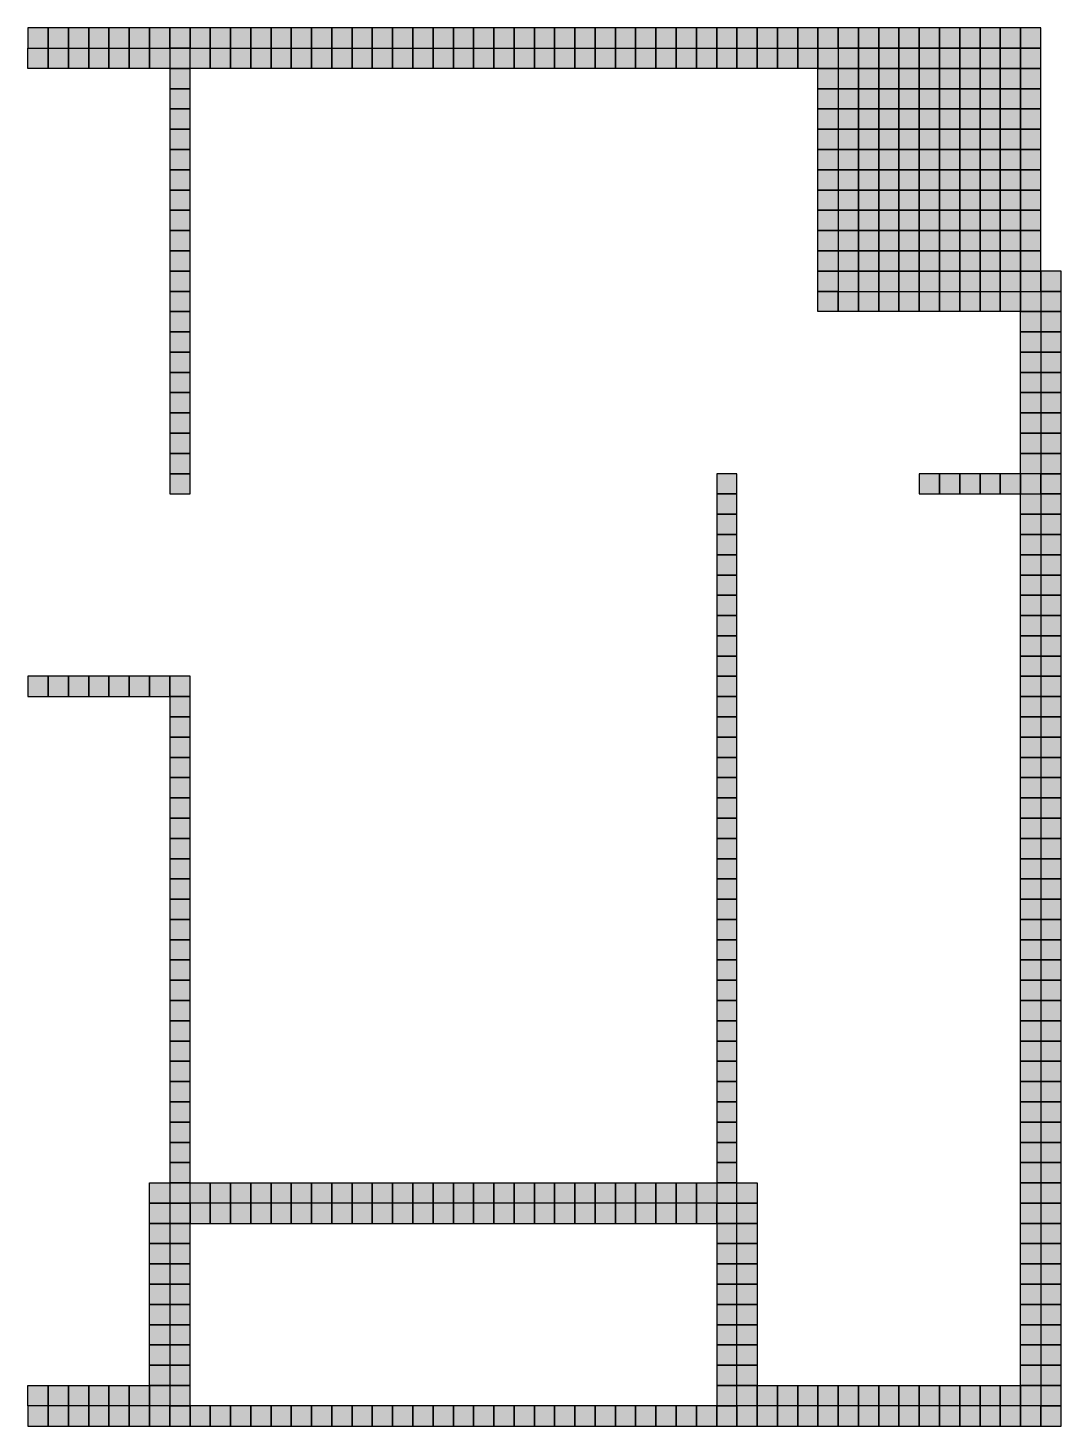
# Model space of a CAD drawing. Header units: inches. Extents: x 0.2 to 11.2, y -0.3 to 6.6.
# Drawn here: x 6.14 to 11.24, y -0.26 to 6.64 of the extents above; entities that cross this region are included whole.
import ezdxf

# ---------------------------------------------------------------- set-up
doc = ezdxf.new("R2010")
doc.units = ezdxf.units.IN
doc.header["$MEASUREMENT"] = 0
doc.layers.add('GRILLA PIXEL', color=7, linetype='Continuous')

# ---------------------------------------------------------------- blocks, each defined once
blk = doc.blocks.new('0-63-149-253-Muro fichas extremo')
at = {"layer": 'GRILLA PIXEL', "true_color": 0x3f95fd}
h = blk.add_hatch(color=153, dxfattribs=at)
h.dxf.hatch_style = 1
h.paths.add_polyline_path([(0, 0), (-0.1, 0), (-0.1, -0.1), (0, -0.1)])
blk.add_lwpolyline([(-0.1, 0), (-0.1, -0.1), (0, -0.1), (0, 0)], close=True)
blk = doc.blocks.new('0-5-68-255-Muro inicio conexion')
at = {"layer": 'GRILLA PIXEL', "true_color": 0x0544ff}
h = blk.add_hatch(color=160, dxfattribs=at)
h.dxf.hatch_style = 1
h.paths.add_polyline_path([(0, 0), (-0.1, 0), (-0.1, -0.1), (0, -0.1)])
blk.add_lwpolyline([(-0.1, 0), (-0.1, -0.1), (0, -0.1), (0, 0)], close=True)
blk = doc.blocks.new('1-125-217-63-auxiliar  ingresos')
at = {"layer": 'GRILLA PIXEL', "true_color": 0x7dd93f}
h = blk.add_hatch(color=83, dxfattribs=at)
h.dxf.hatch_style = 1
h.paths.add_polyline_path([(0, 0), (-0.1, 0), (-0.1, -0.1), (0, -0.1)])
blk.add_lwpolyline([(-0.1, 0), (-0.1, -0.1), (0, -0.1), (0, 0)], close=True)
blk = doc.blocks.new('0-255-255-31-Muro alto')
at = {"layer": 'GRILLA PIXEL', "true_color": 0xffff1f}
h = blk.add_hatch(color=2, dxfattribs=at)
h.dxf.hatch_style = 1
h.paths.add_polyline_path([(0, 0), (-0.1, 0), (-0.1, -0.1), (0, -0.1)])
blk.add_lwpolyline([(-0.1, 0), (-0.1, -0.1), (0, -0.1), (0, 0)], close=True)
blk = doc.blocks.new('0-255-31-255-Puerta ingreso')
at = {"layer": 'GRILLA PIXEL', "true_color": 0xff1fff}
h = blk.add_hatch(color=6, dxfattribs=at)
h.dxf.hatch_style = 1
h.paths.add_polyline_path([(0, 0), (-0.1, 0), (-0.1, -0.1), (0, -0.1)])
blk.add_lwpolyline([(-0.1, 0), (-0.1, -0.1), (0, -0.1), (0, 0)], close=True)
blk = doc.blocks.new('0-203-204-205-Ventana principal')
at = {"layer": 'GRILLA PIXEL', "true_color": 0xcbcccd}
h = blk.add_hatch(color=254, dxfattribs=at)
h.dxf.hatch_style = 1
h.paths.add_polyline_path([(0, 0), (-0.1, 0), (-0.1, -0.1), (0, -0.1)])
blk.add_lwpolyline([(-0.1, 0), (-0.1, -0.1), (0, -0.1), (0, 0)], close=True)
blk = doc.blocks.new('0-3-160-22-Ventana comun')
at = {"layer": 'GRILLA PIXEL', "true_color": 0x03a016}
h = blk.add_hatch(color=104, dxfattribs=at)
h.dxf.hatch_style = 1
h.paths.add_polyline_path([(0, 0), (-0.1, 0), (-0.1, -0.1), (0, -0.1)])
blk.add_lwpolyline([(-0.1, 0), (-0.1, -0.1), (0, -0.1), (0, 0)], close=True)
blk = doc.blocks.new('0-0-28-112-Muro auxiliar fichas esquinas')
at = {"layer": 'GRILLA PIXEL', "true_color": 0x001c70}
h = blk.add_hatch(color=166, dxfattribs=at)
h.dxf.hatch_style = 1
h.paths.add_polyline_path([(0, 0), (-0.1, 0), (-0.1, -0.1), (0, -0.1)])
blk.add_lwpolyline([(-0.1, 0), (-0.1, -0.1), (0, -0.1), (0, 0)], close=True)
blk = doc.blocks.new('0-242-113-114-Ventana servicio')
at = {"layer": 'GRILLA PIXEL', "true_color": 0xf27172}
h = blk.add_hatch(color=11, dxfattribs=at)
h.dxf.hatch_style = 1
h.paths.add_polyline_path([(0, 0), (-0.1, 0), (-0.1, -0.1), (0, -0.1)])
blk.add_lwpolyline([(-0.1, 0), (-0.1, -0.1), (0, -0.1), (0, 0)], close=True)
blk = doc.blocks.new('0-233-234-230-Muro bajo')
at = {"layer": 'GRILLA PIXEL', "true_color": 0xe9eae6}
h = blk.add_hatch(color=254, dxfattribs=at)
h.dxf.hatch_style = 1
h.paths.add_polyline_path([(0, 0), (-0.1, 0), (-0.1, -0.1), (0, -0.1)])
blk.add_lwpolyline([(-0.1, 0), (-0.1, -0.1), (0, -0.1), (0, 0)], close=True)
blk = doc.blocks.new('1-99-100-102-auxiliar lado interno')
at = {"lineweight": 70, "true_color": 0x636466}
h = blk.add_hatch(color=251, dxfattribs=at)
h.dxf.hatch_style = 1
h.paths.add_polyline_path([(-0.1, -0.1), (-0.1, 0), (0, 0), (0, -0.1)])
blk.add_lwpolyline([(0, 0), (0, -0.1), (-0.1, -0.1), (-0.1, 0)], close=True)
blk = doc.blocks.new('pixel extremo ventana')
h = blk.add_hatch(color=136)
h.dxf.hatch_style = 1
h.paths.add_polyline_path([(0, 0), (-0.1, 0), (-0.1, -0.1), (0, -0.1)])
blk.add_lwpolyline([(-0.1, 0), (-0.1, -0.1), (0, -0.1), (0, 0)], close=True)

msp = doc.modelspace()

# ---------------------------------------------------------------- block references
for name, p in [('0-63-149-253-Muro fichas extremo', (6.2356, 6.6351)), ('0-63-149-253-Muro fichas extremo', (6.3356, 6.6351)), ('0-63-149-253-Muro fichas extremo', (6.4356, 6.6351)), ('0-63-149-253-Muro fichas extremo', (6.5356, 6.6351)), ('0-63-149-253-Muro fichas extremo', (6.6356, 6.6351)), ('0-63-149-253-Muro fichas extremo', (6.7356, 6.6351)), ('0-63-149-253-Muro fichas extremo', (6.8356, 6.6351)), ('0-63-149-253-Muro fichas extremo', (6.9356, 6.6351)), ('0-63-149-253-Muro fichas extremo', (7.0356, 6.6351)), ('0-63-149-253-Muro fichas extremo', (7.1356, 6.6351)), ('0-63-149-253-Muro fichas extremo', (7.2356, 6.6351)), ('0-63-149-253-Muro fichas extremo', (7.3356, 6.6351)), ('0-63-149-253-Muro fichas extremo', (7.4356, 6.6351)), ('0-63-149-253-Muro fichas extremo', (7.5356, 6.6351)), ('0-63-149-253-Muro fichas extremo', (7.6356, 6.6351)), ('0-63-149-253-Muro fichas extremo', (7.7356, 6.6351)), ('0-63-149-253-Muro fichas extremo', (7.8356, 6.6351)), ('0-63-149-253-Muro fichas extremo', (7.9356, 6.6351)), ('0-63-149-253-Muro fichas extremo', (8.0356, 6.6351)), ('0-63-149-253-Muro fichas extremo', (8.1356, 6.6351)), ('0-63-149-253-Muro fichas extremo', (8.2356, 6.6351)), ('0-63-149-253-Muro fichas extremo', (8.3356, 6.6351)), ('0-63-149-253-Muro fichas extremo', (8.4356, 6.6351)), ('0-63-149-253-Muro fichas extremo', (8.5356, 6.6351)), ('0-63-149-253-Muro fichas extremo', (8.6356, 6.6351)), ('0-63-149-253-Muro fichas extremo', (8.7356, 6.6351)), ('0-63-149-253-Muro fichas extremo', (8.8356, 6.6351)), ('0-63-149-253-Muro fichas extremo', (8.9356, 6.6351)), ('0-63-149-253-Muro fichas extremo', (9.0356, 6.6351)), ('0-63-149-253-Muro fichas extremo', (9.1356, 6.6351)), ('0-63-149-253-Muro fichas extremo', (9.2356, 6.6351)), ('0-63-149-253-Muro fichas extremo', (9.3356, 6.6351)), ('0-63-149-253-Muro fichas extremo', (9.4356, 6.6351)), ('0-63-149-253-Muro fichas extremo', (9.5356, 6.6351)), ('0-63-149-253-Muro fichas extremo', (9.6356, 6.6351)), ('0-63-149-253-Muro fichas extremo', (9.7356, 6.6351)), ('0-63-149-253-Muro fichas extremo', (9.8356, 6.6351)), ('0-63-149-253-Muro fichas extremo', (9.9356, 6.6351)), ('0-63-149-253-Muro fichas extremo', (10.0356, 6.6351)), ('0-5-68-255-Muro inicio conexion', (10.1356, 6.6351)), ('0-5-68-255-Muro inicio conexion', (10.2356, 6.6351)), ('1-125-217-63-auxiliar  ingresos', (10.3356, 6.6351)), ('1-125-217-63-auxiliar  ingresos', (10.4356, 6.6351)), ('1-125-217-63-auxiliar  ingresos', (10.5356, 6.6351)), ('1-125-217-63-auxiliar  ingresos', (10.6356, 6.6351)), ('1-125-217-63-auxiliar  ingresos', (10.7356, 6.6351)), ('1-125-217-63-auxiliar  ingresos', (10.8356, 6.6351)), ('1-125-217-63-auxiliar  ingresos', (10.9356, 6.6351)), ('1-125-217-63-auxiliar  ingresos', (11.0356, 6.6351)), ('1-125-217-63-auxiliar  ingresos', (11.1356, 6.6351)), ('1-99-100-102-auxiliar lado interno', (6.2356, 6.5351)), ('1-99-100-102-auxiliar lado interno', (6.3356, 6.5351)), ('1-99-100-102-auxiliar lado interno', (6.4356, 6.5351)), ('1-99-100-102-auxiliar lado interno', (6.5356, 6.5351)), ('1-99-100-102-auxiliar lado interno', (6.6356, 6.5351)), ('1-99-100-102-auxiliar lado interno', (6.7356, 6.5351)), ('1-99-100-102-auxiliar lado interno', (6.8356, 6.5351)), ('0-255-255-31-Muro alto', (6.9356, 6.5351)), ('1-99-100-102-auxiliar lado interno', (7.0356, 6.5351)), ('1-99-100-102-auxiliar lado interno', (7.1356, 6.5351)), ('1-99-100-102-auxiliar lado interno', (7.2356, 6.5351)), ('1-99-100-102-auxiliar lado interno', (7.3356, 6.5351)), ('1-99-100-102-auxiliar lado interno', (7.4356, 6.5351)), ('1-99-100-102-auxiliar lado interno', (7.5356, 6.5351)), ('1-99-100-102-auxiliar lado interno', (7.6356, 6.5351)), ('1-99-100-102-auxiliar lado interno', (7.7356, 6.5351)), ('1-99-100-102-auxiliar lado interno', (7.8356, 6.5351)), ('1-99-100-102-auxiliar lado interno', (7.9356, 6.5351)), ('1-99-100-102-auxiliar lado interno', (8.0356, 6.5351)), ('1-99-100-102-auxiliar lado interno', (8.1356, 6.5351)), ('1-99-100-102-auxiliar lado interno', (8.2356, 6.5351)), ('1-99-100-102-auxiliar lado interno', (8.3356, 6.5351)), ('1-99-100-102-auxiliar lado interno', (8.4356, 6.5351)), ('1-99-100-102-auxiliar lado interno', (8.5356, 6.5351)), ('1-99-100-102-auxiliar lado interno', (8.6356, 6.5351)), ('1-99-100-102-auxiliar lado interno', (8.7356, 6.5351)), ('1-99-100-102-auxiliar lado interno', (8.8356, 6.5351)), ('1-99-100-102-auxiliar lado interno', (8.9356, 6.5351)), ('1-99-100-102-auxiliar lado interno', (9.0356, 6.5351)), ('1-99-100-102-auxiliar lado interno', (9.1356, 6.5351)), ('1-99-100-102-auxiliar lado interno', (9.2356, 6.5351)), ('1-99-100-102-auxiliar lado interno', (9.3356, 6.5351)), ('1-99-100-102-auxiliar lado interno', (9.4356, 6.5351)), ('1-99-100-102-auxiliar lado interno', (9.5356, 6.5351)), ('1-99-100-102-auxiliar lado interno', (9.6356, 6.5351)), ('1-99-100-102-auxiliar lado interno', (9.7356, 6.5351)), ('1-99-100-102-auxiliar lado interno', (9.8356, 6.5351)), ('1-99-100-102-auxiliar lado interno', (9.9356, 6.5351)), ('1-99-100-102-auxiliar lado interno', (10.0356, 6.5351)), ('1-99-100-102-auxiliar lado interno', (10.1356, 6.5351)), ('0-255-255-31-Muro alto', (10.2356, 6.5351)), ('1-125-217-63-auxiliar  ingresos', (10.3356, 6.5351)), ('1-125-217-63-auxiliar  ingresos', (10.4356, 6.5351)), ('1-125-217-63-auxiliar  ingresos', (10.5356, 6.5351)), ('1-125-217-63-auxiliar  ingresos', (10.6356, 6.5351)), ('1-125-217-63-auxiliar  ingresos', (10.7356, 6.5351)), ('1-125-217-63-auxiliar  ingresos', (10.8356, 6.5351)), ('1-125-217-63-auxiliar  ingresos', (10.9356, 6.5351)), ('1-125-217-63-auxiliar  ingresos', (11.0356, 6.5351)), ('1-125-217-63-auxiliar  ingresos', (11.1356, 6.5351)), ('0-255-255-31-Muro alto', (6.9356, 6.4351)), ('1-99-100-102-auxiliar lado interno', (10.1356, 6.4351)), ('0-255-255-31-Muro alto', (10.2356, 6.4351)), ('1-125-217-63-auxiliar  ingresos', (10.3356, 6.4351)), ('1-125-217-63-auxiliar  ingresos', (10.4356, 6.4351)), ('1-125-217-63-auxiliar  ingresos', (10.5356, 6.4351)), ('1-125-217-63-auxiliar  ingresos', (10.6356, 6.4351)), ('1-125-217-63-auxiliar  ingresos', (10.7356, 6.4351)), ('1-125-217-63-auxiliar  ingresos', (10.8356, 6.4351)), ('1-125-217-63-auxiliar  ingresos', (10.9356, 6.4351)), ('1-125-217-63-auxiliar  ingresos', (11.0356, 6.4351)), ('1-125-217-63-auxiliar  ingresos', (11.1356, 6.4351)), ('0-255-255-31-Muro alto', (6.9356, 6.3351)), ('1-99-100-102-auxiliar lado interno', (10.1356, 6.3351)), ('0-255-255-31-Muro alto', (10.2356, 6.3351)), ('1-125-217-63-auxiliar  ingresos', (10.3356, 6.3351)), ('1-125-217-63-auxiliar  ingresos', (10.4356, 6.3351)), ('1-125-217-63-auxiliar  ingresos', (10.5356, 6.3351)), ('1-125-217-63-auxiliar  ingresos', (10.6356, 6.3351)), ('1-125-217-63-auxiliar  ingresos', (10.7356, 6.3351)), ('1-125-217-63-auxiliar  ingresos', (10.8356, 6.3351)), ('1-125-217-63-auxiliar  ingresos', (10.9356, 6.3351)), ('1-125-217-63-auxiliar  ingresos', (11.0356, 6.3351)), ('1-125-217-63-auxiliar  ingresos', (11.1356, 6.3351)), ('0-255-255-31-Muro alto', (6.9356, 6.2351)), ('1-99-100-102-auxiliar lado interno', (10.1356, 6.2351)), ('0-255-255-31-Muro alto', (10.2356, 6.2351)), ('1-125-217-63-auxiliar  ingresos', (10.3356, 6.2351)), ('1-125-217-63-auxiliar  ingresos', (10.4356, 6.2351)), ('1-125-217-63-auxiliar  ingresos', (10.5356, 6.2351)), ('1-125-217-63-auxiliar  ingresos', (10.6356, 6.2351)), ('1-125-217-63-auxiliar  ingresos', (10.7356, 6.2351)), ('1-125-217-63-auxiliar  ingresos', (10.8356, 6.2351)), ('1-125-217-63-auxiliar  ingresos', (10.9356, 6.2351)), ('1-125-217-63-auxiliar  ingresos', (11.0356, 6.2351)), ('1-125-217-63-auxiliar  ingresos', (11.1356, 6.2351)), ('0-255-255-31-Muro alto', (6.9356, 6.1351)), ('1-99-100-102-auxiliar lado interno', (10.1356, 6.1351)), ('0-255-255-31-Muro alto', (10.2356, 6.1351)), ('1-125-217-63-auxiliar  ingresos', (10.3356, 6.1351)), ('1-125-217-63-auxiliar  ingresos', (10.4356, 6.1351)), ('1-125-217-63-auxiliar  ingresos', (10.5356, 6.1351)), ('1-125-217-63-auxiliar  ingresos', (10.6356, 6.1351)), ('1-125-217-63-auxiliar  ingresos', (10.7356, 6.1351)), ('1-125-217-63-auxiliar  ingresos', (10.8356, 6.1351)), ('1-125-217-63-auxiliar  ingresos', (10.9356, 6.1351)), ('1-125-217-63-auxiliar  ingresos', (11.0356, 6.1351)), ('1-125-217-63-auxiliar  ingresos', (11.1356, 6.1351)), ('0-255-255-31-Muro alto', (6.9356, 6.0351)), ('1-99-100-102-auxiliar lado interno', (10.1356, 6.0351)), ('0-255-255-31-Muro alto', (10.2356, 6.0351)), ('1-125-217-63-auxiliar  ingresos', (10.3356, 6.0351)), ('1-125-217-63-auxiliar  ingresos', (10.4356, 6.0351)), ('1-125-217-63-auxiliar  ingresos', (10.5356, 6.0351)), ('1-125-217-63-auxiliar  ingresos', (10.6356, 6.0351)), ('1-125-217-63-auxiliar  ingresos', (10.7356, 6.0351)), ('1-125-217-63-auxiliar  ingresos', (10.8356, 6.0351)), ('1-125-217-63-auxiliar  ingresos', (10.9356, 6.0351)), ('1-125-217-63-auxiliar  ingresos', (11.0356, 6.0351)), ('1-125-217-63-auxiliar  ingresos', (11.1356, 6.0351)), ('0-255-255-31-Muro alto', (6.9356, 5.9351)), ('1-99-100-102-auxiliar lado interno', (10.1356, 5.9351)), ('0-255-255-31-Muro alto', (10.2356, 5.9351)), ('1-125-217-63-auxiliar  ingresos', (10.3356, 5.9351)), ('1-125-217-63-auxiliar  ingresos', (10.4356, 5.9351)), ('1-125-217-63-auxiliar  ingresos', (10.5356, 5.9351)), ('1-125-217-63-auxiliar  ingresos', (10.6356, 5.9351)), ('1-125-217-63-auxiliar  ingresos', (10.7356, 5.9351)), ('1-125-217-63-auxiliar  ingresos', (10.8356, 5.9351)), ('1-125-217-63-auxiliar  ingresos', (10.9356, 5.9351)), ('1-125-217-63-auxiliar  ingresos', (11.0356, 5.9351)), ('1-125-217-63-auxiliar  ingresos', (11.1356, 5.9351)), ('0-255-255-31-Muro alto', (6.9356, 5.8351)), ('1-99-100-102-auxiliar lado interno', (10.1356, 5.8351)), ('0-255-255-31-Muro alto', (10.2356, 5.8351)), ('1-125-217-63-auxiliar  ingresos', (10.3356, 5.8351)), ('1-125-217-63-auxiliar  ingresos', (10.4356, 5.8351)), ('1-125-217-63-auxiliar  ingresos', (10.5356, 5.8351)), ('1-125-217-63-auxiliar  ingresos', (10.6356, 5.8351)), ('1-125-217-63-auxiliar  ingresos', (10.7356, 5.8351)), ('1-125-217-63-auxiliar  ingresos', (10.8356, 5.8351)), ('1-125-217-63-auxiliar  ingresos', (10.9356, 5.8351)), ('1-125-217-63-auxiliar  ingresos', (11.0356, 5.8351)), ('1-125-217-63-auxiliar  ingresos', (11.1356, 5.8351)), ('0-255-255-31-Muro alto', (6.9356, 5.7351)), ('1-99-100-102-auxiliar lado interno', (10.1356, 5.7351)), ('0-255-255-31-Muro alto', (10.2356, 5.7351)), ('1-125-217-63-auxiliar  ingresos', (10.3356, 5.7351)), ('1-125-217-63-auxiliar  ingresos', (10.4356, 5.7351)), ('1-125-217-63-auxiliar  ingresos', (10.5356, 5.7351)), ('1-125-217-63-auxiliar  ingresos', (10.6356, 5.7351)), ('1-125-217-63-auxiliar  ingresos', (10.7356, 5.7351)), ('1-125-217-63-auxiliar  ingresos', (10.8356, 5.7351)), ('1-125-217-63-auxiliar  ingresos', (10.9356, 5.7351)), ('1-125-217-63-auxiliar  ingresos', (11.0356, 5.7351)), ('1-125-217-63-auxiliar  ingresos', (11.1356, 5.7351)), ('0-255-255-31-Muro alto', (6.9356, 5.6351)), ('1-99-100-102-auxiliar lado interno', (10.1356, 5.6351)), ('0-255-255-31-Muro alto', (10.2356, 5.6351)), ('1-125-217-63-auxiliar  ingresos', (10.3356, 5.6351)), ('1-125-217-63-auxiliar  ingresos', (10.4356, 5.6351)), ('1-125-217-63-auxiliar  ingresos', (10.5356, 5.6351)), ('1-125-217-63-auxiliar  ingresos', (10.6356, 5.6351)), ('1-125-217-63-auxiliar  ingresos', (10.7356, 5.6351)), ('1-125-217-63-auxiliar  ingresos', (10.8356, 5.6351)), ('1-125-217-63-auxiliar  ingresos', (10.9356, 5.6351)), ('1-125-217-63-auxiliar  ingresos', (11.0356, 5.6351)), ('1-125-217-63-auxiliar  ingresos', (11.1356, 5.6351)), ('0-255-255-31-Muro alto', (6.9356, 5.5351)), ('1-99-100-102-auxiliar lado interno', (10.1356, 5.5351)), ('0-255-255-31-Muro alto', (10.2356, 5.5351)), ('1-125-217-63-auxiliar  ingresos', (10.3356, 5.5351)), ('1-125-217-63-auxiliar  ingresos', (10.4356, 5.5351)), ('1-125-217-63-auxiliar  ingresos', (10.5356, 5.5351)), ('1-125-217-63-auxiliar  ingresos', (10.6356, 5.5351)), ('1-125-217-63-auxiliar  ingresos', (10.7356, 5.5351)), ('1-125-217-63-auxiliar  ingresos', (10.8356, 5.5351)), ('1-125-217-63-auxiliar  ingresos', (10.9356, 5.5351)), ('1-125-217-63-auxiliar  ingresos', (11.0356, 5.5351)), ('1-125-217-63-auxiliar  ingresos', (11.1356, 5.5351)), ('0-255-255-31-Muro alto', (6.9356, 5.4351)), ('1-99-100-102-auxiliar lado interno', (10.1356, 5.4351)), ('0-255-255-31-Muro alto', (10.2356, 5.4351)), ('0-255-31-255-Puerta ingreso', (10.3356, 5.4351)), ('0-255-31-255-Puerta ingreso', (10.4356, 5.4351)), ('0-255-31-255-Puerta ingreso', (10.5356, 5.4351)), ('0-255-31-255-Puerta ingreso', (10.6356, 5.4351)), ('0-255-31-255-Puerta ingreso', (10.7356, 5.4351)), ('0-255-31-255-Puerta ingreso', (10.8356, 5.4351)), ('0-255-31-255-Puerta ingreso', (10.9356, 5.4351)), ('0-255-31-255-Puerta ingreso', (11.0356, 5.4351)), ('0-255-31-255-Puerta ingreso', (11.1356, 5.4351)), ('0-5-68-255-Muro inicio conexion', (11.2356, 5.4351)), ('0-255-255-31-Muro alto', (6.9356, 5.3351)), ('1-99-100-102-auxiliar lado interno', (10.1356, 5.3351)), ('1-99-100-102-auxiliar lado interno', (10.2356, 5.3351)), ('1-99-100-102-auxiliar lado interno', (10.3356, 5.3351)), ('1-99-100-102-auxiliar lado interno', (10.4356, 5.3351)), ('1-99-100-102-auxiliar lado interno', (10.5356, 5.3351)), ('1-99-100-102-auxiliar lado interno', (10.6356, 5.3351)), ('1-99-100-102-auxiliar lado interno', (10.7356, 5.3351)), ('1-99-100-102-auxiliar lado interno', (10.8356, 5.3351)), ('1-99-100-102-auxiliar lado interno', (10.9356, 5.3351)), ('1-99-100-102-auxiliar lado interno', (11.0356, 5.3351)), ('1-99-100-102-auxiliar lado interno', (11.1356, 5.3351)), ('0-5-68-255-Muro inicio conexion', (11.2356, 5.3351)), ('0-255-255-31-Muro alto', (6.9356, 5.2351)), ('1-99-100-102-auxiliar lado interno', (11.1356, 5.2351)), ('0-63-149-253-Muro fichas extremo', (11.2356, 5.2351)), ('0-255-255-31-Muro alto', (6.9356, 5.1351)), ('1-99-100-102-auxiliar lado interno', (11.1356, 5.1351)), ('0-255-255-31-Muro alto', (11.2356, 5.1351)), ('0-255-255-31-Muro alto', (6.9356, 5.0351)), ('1-99-100-102-auxiliar lado interno', (11.1356, 5.0351)), ('0-255-255-31-Muro alto', (11.2356, 5.0351)), ('0-255-255-31-Muro alto', (6.9356, 4.9351)), ('1-99-100-102-auxiliar lado interno', (11.1356, 4.9351)), ('0-255-255-31-Muro alto', (11.2356, 4.9351)), ('0-255-255-31-Muro alto', (6.9356, 4.8351)), ('1-99-100-102-auxiliar lado interno', (11.1356, 4.8351)), ('0-255-255-31-Muro alto', (11.2356, 4.8351)), ('0-255-255-31-Muro alto', (6.9356, 4.7351)), ('1-99-100-102-auxiliar lado interno', (11.1356, 4.7351)), ('0-255-255-31-Muro alto', (11.2356, 4.7351)), ('0-255-255-31-Muro alto', (6.9356, 4.6351)), ('1-99-100-102-auxiliar lado interno', (11.1356, 4.6351)), ('0-255-255-31-Muro alto', (11.2356, 4.6351)), ('0-255-255-31-Muro alto', (6.9356, 4.5351)), ('1-99-100-102-auxiliar lado interno', (11.1356, 4.5351)), ('0-255-255-31-Muro alto', (11.2356, 4.5351)), ('0-255-255-31-Muro alto', (6.9356, 4.4351)), ('0-255-255-31-Muro alto', (9.6356, 4.4351)), ('0-255-255-31-Muro alto', (10.6356, 4.4351)), ('0-255-255-31-Muro alto', (10.7356, 4.4351)), ('0-255-255-31-Muro alto', (10.8356, 4.4351)), ('0-255-255-31-Muro alto', (10.9356, 4.4351)), ('0-255-255-31-Muro alto', (11.0356, 4.4351)), ('0-255-255-31-Muro alto', (11.1356, 4.4351)), ('0-255-255-31-Muro alto', (11.2356, 4.4351)), ('0-255-255-31-Muro alto', (9.6356, 4.3351)), ('1-99-100-102-auxiliar lado interno', (11.1356, 4.3351)), ('0-255-255-31-Muro alto', (11.2356, 4.3351)), ('0-255-255-31-Muro alto', (9.6356, 4.2351)), ('1-99-100-102-auxiliar lado interno', (11.1356, 4.2351)), ('0-255-255-31-Muro alto', (11.2356, 4.2351)), ('0-255-255-31-Muro alto', (9.6356, 4.1351)), ('1-99-100-102-auxiliar lado interno', (11.1356, 4.1351)), ('0-255-255-31-Muro alto', (11.2356, 4.1351)), ('0-255-255-31-Muro alto', (9.6356, 4.0351)), ('1-99-100-102-auxiliar lado interno', (11.1356, 4.0351)), ('0-255-255-31-Muro alto', (11.2356, 4.0351)), ('0-255-255-31-Muro alto', (9.6356, 3.9351)), ('1-99-100-102-auxiliar lado interno', (11.1356, 3.9351)), ('0-255-255-31-Muro alto', (11.2356, 3.9351)), ('0-255-255-31-Muro alto', (9.6356, 3.8351)), ('1-99-100-102-auxiliar lado interno', (11.1356, 3.8351)), ('0-255-255-31-Muro alto', (11.2356, 3.8351)), ('0-255-255-31-Muro alto', (9.6356, 3.7351)), ('1-99-100-102-auxiliar lado interno', (11.1356, 3.7351)), ('0-255-255-31-Muro alto', (11.2356, 3.7351)), ('0-255-255-31-Muro alto', (9.6356, 3.6351)), ('1-99-100-102-auxiliar lado interno', (11.1356, 3.6351)), ('0-255-255-31-Muro alto', (11.2356, 3.6351)), ('0-255-255-31-Muro alto', (9.6356, 3.5351)), ('1-99-100-102-auxiliar lado interno', (11.1356, 3.5351)), ('0-255-255-31-Muro alto', (11.2356, 3.5351)), ('0-255-255-31-Muro alto', (6.2356, 3.4351)), ('0-255-255-31-Muro alto', (6.3356, 3.4351)), ('0-255-255-31-Muro alto', (6.4356, 3.4351)), ('0-255-255-31-Muro alto', (6.5356, 3.4351)), ('0-255-255-31-Muro alto', (6.6356, 3.4351)), ('0-255-255-31-Muro alto', (6.7356, 3.4351)), ('0-255-255-31-Muro alto', (6.8356, 3.4351)), ('0-255-255-31-Muro alto', (6.9356, 3.4351)), ('0-255-255-31-Muro alto', (9.6356, 3.4351)), ('1-99-100-102-auxiliar lado interno', (11.1356, 3.4351)), ('0-255-255-31-Muro alto', (11.2356, 3.4351)), ('0-255-255-31-Muro alto', (6.9356, 3.3351)), ('0-255-255-31-Muro alto', (9.6356, 3.3351)), ('1-99-100-102-auxiliar lado interno', (11.1356, 3.3351)), ('0-255-255-31-Muro alto', (11.2356, 3.3351)), ('0-255-255-31-Muro alto', (6.9356, 3.2351)), ('0-255-255-31-Muro alto', (9.6356, 3.2351)), ('1-99-100-102-auxiliar lado interno', (11.1356, 3.2351)), ('0-255-255-31-Muro alto', (11.2356, 3.2351)), ('0-255-255-31-Muro alto', (6.9356, 3.1351)), ('0-255-255-31-Muro alto', (9.6356, 3.1351)), ('1-99-100-102-auxiliar lado interno', (11.1356, 3.1351)), ('0-255-255-31-Muro alto', (11.2356, 3.1351)), ('0-255-255-31-Muro alto', (6.9356, 3.0351)), ('0-255-255-31-Muro alto', (9.6356, 3.0351)), ('1-99-100-102-auxiliar lado interno', (11.1356, 3.0351)), ('0-255-255-31-Muro alto', (11.2356, 3.0351)), ('0-255-255-31-Muro alto', (6.9356, 2.9351)), ('0-255-255-31-Muro alto', (9.6356, 2.9351)), ('1-99-100-102-auxiliar lado interno', (11.1356, 2.9351)), ('0-255-255-31-Muro alto', (11.2356, 2.9351)), ('0-255-255-31-Muro alto', (6.9356, 2.8351)), ('0-255-255-31-Muro alto', (9.6356, 2.8351)), ('1-99-100-102-auxiliar lado interno', (11.1356, 2.8351)), ('0-255-255-31-Muro alto', (11.2356, 2.8351)), ('0-255-255-31-Muro alto', (6.9356, 2.7351)), ('0-255-255-31-Muro alto', (9.6356, 2.7351)), ('1-99-100-102-auxiliar lado interno', (11.1356, 2.7351)), ('0-255-255-31-Muro alto', (11.2356, 2.7351)), ('0-255-255-31-Muro alto', (6.9356, 2.6351)), ('0-255-255-31-Muro alto', (9.6356, 2.6351)), ('1-99-100-102-auxiliar lado interno', (11.1356, 2.6351)), ('0-255-255-31-Muro alto', (11.2356, 2.6351)), ('0-255-255-31-Muro alto', (6.9356, 2.5351)), ('0-255-255-31-Muro alto', (9.6356, 2.5351)), ('1-99-100-102-auxiliar lado interno', (11.1356, 2.5351)), ('0-255-255-31-Muro alto', (11.2356, 2.5351)), ('0-255-255-31-Muro alto', (6.9356, 2.4351)), ('0-255-255-31-Muro alto', (9.6356, 2.4351)), ('1-99-100-102-auxiliar lado interno', (11.1356, 2.4351)), ('0-255-255-31-Muro alto', (11.2356, 2.4351)), ('0-255-255-31-Muro alto', (6.9356, 2.3351)), ('0-255-255-31-Muro alto', (9.6356, 2.3351)), ('1-99-100-102-auxiliar lado interno', (11.1356, 2.3351)), ('0-255-255-31-Muro alto', (11.2356, 2.3351)), ('0-255-255-31-Muro alto', (6.9356, 2.2351)), ('0-255-255-31-Muro alto', (9.6356, 2.2351)), ('1-99-100-102-auxiliar lado interno', (11.1356, 2.2351)), ('0-255-255-31-Muro alto', (11.2356, 2.2351)), ('0-255-255-31-Muro alto', (6.9356, 2.1351)), ('0-255-255-31-Muro alto', (9.6356, 2.1351)), ('1-99-100-102-auxiliar lado interno', (11.1356, 2.1351)), ('0-255-255-31-Muro alto', (11.2356, 2.1351)), ('0-255-255-31-Muro alto', (6.9356, 2.0351)), ('0-255-255-31-Muro alto', (9.6356, 2.0351)), ('1-99-100-102-auxiliar lado interno', (11.1356, 2.0351)), ('0-255-255-31-Muro alto', (11.2356, 2.0351)), ('0-255-255-31-Muro alto', (6.9356, 1.9351)), ('0-255-255-31-Muro alto', (9.6356, 1.9351)), ('1-99-100-102-auxiliar lado interno', (11.1356, 1.9351)), ('0-255-255-31-Muro alto', (11.2356, 1.9351)), ('0-255-255-31-Muro alto', (6.9356, 1.8351)), ('0-255-255-31-Muro alto', (9.6356, 1.8351)), ('1-99-100-102-auxiliar lado interno', (11.1356, 1.8351)), ('0-255-255-31-Muro alto', (11.2356, 1.8351)), ('0-255-255-31-Muro alto', (6.9356, 1.7351)), ('0-255-255-31-Muro alto', (9.6356, 1.7351)), ('1-99-100-102-auxiliar lado interno', (11.1356, 1.7351)), ('0-255-255-31-Muro alto', (11.2356, 1.7351)), ('0-255-255-31-Muro alto', (6.9356, 1.6351)), ('0-255-255-31-Muro alto', (9.6356, 1.6351)), ('1-99-100-102-auxiliar lado interno', (11.1356, 1.6351)), ('0-255-255-31-Muro alto', (11.2356, 1.6351)), ('0-255-255-31-Muro alto', (6.9356, 1.5351)), ('0-255-255-31-Muro alto', (9.6356, 1.5351)), ('1-99-100-102-auxiliar lado interno', (11.1356, 1.5351)), ('0-255-255-31-Muro alto', (11.2356, 1.5351)), ('0-255-255-31-Muro alto', (6.9356, 1.4351)), ('0-255-255-31-Muro alto', (9.6356, 1.4351)), ('1-99-100-102-auxiliar lado interno', (11.1356, 1.4351)), ('0-255-255-31-Muro alto', (11.2356, 1.4351)), ('0-255-255-31-Muro alto', (6.9356, 1.3351)), ('0-255-255-31-Muro alto', (9.6356, 1.3351)), ('1-99-100-102-auxiliar lado interno', (11.1356, 1.3351)), ('0-255-255-31-Muro alto', (11.2356, 1.3351)), ('0-255-255-31-Muro alto', (6.9356, 1.2351)), ('0-255-255-31-Muro alto', (9.6356, 1.2351)), ('1-99-100-102-auxiliar lado interno', (11.1356, 1.2351)), ('0-255-255-31-Muro alto', (11.2356, 1.2351)), ('0-255-255-31-Muro alto', (6.9356, 1.1351)), ('0-255-255-31-Muro alto', (9.6356, 1.1351)), ('1-99-100-102-auxiliar lado interno', (11.1356, 1.1351)), ('0-255-255-31-Muro alto', (11.2356, 1.1351)), ('0-255-255-31-Muro alto', (6.9356, 1.0351)), ('0-255-255-31-Muro alto', (9.6356, 1.0351)), ('1-99-100-102-auxiliar lado interno', (11.1356, 1.0351)), ('0-255-255-31-Muro alto', (11.2356, 1.0351)), ('1-99-100-102-auxiliar lado interno', (6.8356, 0.9351)), ('0-255-255-31-Muro alto', (6.9356, 0.9351)), ('1-99-100-102-auxiliar lado interno', (7.0356, 0.9351)), ('1-99-100-102-auxiliar lado interno', (7.1356, 0.9351)), ('1-99-100-102-auxiliar lado interno', (7.2356, 0.9351)), ('1-99-100-102-auxiliar lado interno', (7.3356, 0.9351)), ('1-99-100-102-auxiliar lado interno', (7.4356, 0.9351)), ('1-99-100-102-auxiliar lado interno', (7.5356, 0.9351)), ('1-99-100-102-auxiliar lado interno', (7.6356, 0.9351)), ('1-99-100-102-auxiliar lado interno', (7.7356, 0.9351)), ('1-99-100-102-auxiliar lado interno', (7.8356, 0.9351)), ('1-99-100-102-auxiliar lado interno', (7.9356, 0.9351)), ('1-99-100-102-auxiliar lado interno', (8.0356, 0.9351)), ('1-99-100-102-auxiliar lado interno', (8.1356, 0.9351)), ('1-99-100-102-auxiliar lado interno', (8.2356, 0.9351)), ('1-99-100-102-auxiliar lado interno', (8.3356, 0.9351)), ('1-99-100-102-auxiliar lado interno', (8.4356, 0.9351)), ('1-99-100-102-auxiliar lado interno', (8.5356, 0.9351)), ('1-99-100-102-auxiliar lado interno', (8.6356, 0.9351)), ('1-99-100-102-auxiliar lado interno', (8.7356, 0.9351)), ('1-99-100-102-auxiliar lado interno', (8.8356, 0.9351)), ('1-99-100-102-auxiliar lado interno', (8.9356, 0.9351)), ('1-99-100-102-auxiliar lado interno', (9.0356, 0.9351)), ('1-99-100-102-auxiliar lado interno', (9.1356, 0.9351)), ('1-99-100-102-auxiliar lado interno', (9.2356, 0.9351)), ('1-99-100-102-auxiliar lado interno', (9.3356, 0.9351)), ('1-99-100-102-auxiliar lado interno', (9.4356, 0.9351)), ('1-99-100-102-auxiliar lado interno', (9.5356, 0.9351)), ('0-255-255-31-Muro alto', (9.6356, 0.9351)), ('1-99-100-102-auxiliar lado interno', (9.7356, 0.9351)), ('1-99-100-102-auxiliar lado interno', (11.1356, 0.9351)), ('0-255-255-31-Muro alto', (11.2356, 0.9351)), ('1-99-100-102-auxiliar lado interno', (6.8356, 0.8351)), ('0-255-255-31-Muro alto', (6.9356, 0.8351)), ('0-255-255-31-Muro alto', (7.0356, 0.8351)), ('0-255-255-31-Muro alto', (7.1356, 0.8351)), ('0-255-255-31-Muro alto', (7.2356, 0.8351)), ('pixel extremo ventana', (7.3356, 0.835)), ('0-203-204-205-Ventana principal', (7.4356, 0.8351)), ('0-203-204-205-Ventana principal', (7.5356, 0.8351)), ('0-203-204-205-Ventana principal', (7.6356, 0.8351)), ('0-203-204-205-Ventana principal', (7.7356, 0.8351)), ('0-203-204-205-Ventana principal', (7.8356, 0.8351)), ('0-203-204-205-Ventana principal', (7.9356, 0.8351)), ('0-203-204-205-Ventana principal', (8.0356, 0.8351)), ('0-203-204-205-Ventana principal', (8.1356, 0.8351)), ('0-203-204-205-Ventana principal', (8.2356, 0.8351)), ('0-203-204-205-Ventana principal', (8.3356, 0.8351)), ('0-203-204-205-Ventana principal', (8.4356, 0.8351)), ('0-203-204-205-Ventana principal', (8.5356, 0.8351)), ('0-203-204-205-Ventana principal', (8.6356, 0.8351)), ('0-203-204-205-Ventana principal', (8.7356, 0.8351)), ('0-203-204-205-Ventana principal', (8.8356, 0.8351)), ('0-203-204-205-Ventana principal', (8.9356, 0.8351)), ('0-203-204-205-Ventana principal', (9.0356, 0.8351)), ('0-203-204-205-Ventana principal', (9.1356, 0.8351)), ('pixel extremo ventana', (9.2356, 0.835)), ('0-255-255-31-Muro alto', (9.3356, 0.8351)), ('0-255-255-31-Muro alto', (9.4356, 0.8351)), ('0-255-255-31-Muro alto', (9.5356, 0.8351)), ('0-255-255-31-Muro alto', (9.6356, 0.8351)), ('1-99-100-102-auxiliar lado interno', (9.7356, 0.8351)), ('1-99-100-102-auxiliar lado interno', (11.1356, 0.8351)), ('0-255-255-31-Muro alto', (11.2356, 0.8351)), ('1-99-100-102-auxiliar lado interno', (6.8356, 0.7351)), ('0-255-255-31-Muro alto', (6.9356, 0.7351)), ('0-255-255-31-Muro alto', (9.6356, 0.7351)), ('1-99-100-102-auxiliar lado interno', (9.7356, 0.7351)), ('1-99-100-102-auxiliar lado interno', (11.1356, 0.7351)), ('0-255-255-31-Muro alto', (11.2356, 0.7351)), ('1-99-100-102-auxiliar lado interno', (6.8356, 0.6351)), ('0-255-255-31-Muro alto', (6.9356, 0.6351)), ('0-255-255-31-Muro alto', (9.6356, 0.6351)), ('1-99-100-102-auxiliar lado interno', (9.7356, 0.6351)), ('1-99-100-102-auxiliar lado interno', (11.1356, 0.6351)), ('0-255-255-31-Muro alto', (11.2356, 0.6351)), ('1-99-100-102-auxiliar lado interno', (6.8356, 0.5351)), ('0-255-255-31-Muro alto', (6.9356, 0.5351)), ('0-255-255-31-Muro alto', (9.6356, 0.5351)), ('1-99-100-102-auxiliar lado interno', (9.7356, 0.5351)), ('1-99-100-102-auxiliar lado interno', (11.1356, 0.5351)), ('0-255-255-31-Muro alto', (11.2356, 0.5351)), ('1-99-100-102-auxiliar lado interno', (6.8356, 0.4351)), ('0-255-255-31-Muro alto', (6.9356, 0.4351)), ('0-255-255-31-Muro alto', (9.6356, 0.4351)), ('1-99-100-102-auxiliar lado interno', (9.7356, 0.4351)), ('1-99-100-102-auxiliar lado interno', (11.1356, 0.4351)), ('0-255-255-31-Muro alto', (11.2356, 0.4351)), ('1-99-100-102-auxiliar lado interno', (6.8356, 0.3351)), ('0-255-255-31-Muro alto', (6.9356, 0.3351)), ('0-255-255-31-Muro alto', (9.6356, 0.3351)), ('1-99-100-102-auxiliar lado interno', (9.7356, 0.3351)), ('1-99-100-102-auxiliar lado interno', (11.1356, 0.3351)), ('0-255-255-31-Muro alto', (11.2356, 0.3351)), ('1-99-100-102-auxiliar lado interno', (6.8356, 0.2351)), ('0-255-255-31-Muro alto', (6.9356, 0.2351)), ('0-255-255-31-Muro alto', (9.6356, 0.2351)), ('1-99-100-102-auxiliar lado interno', (9.7356, 0.2351)), ('1-99-100-102-auxiliar lado interno', (11.1356, 0.2351)), ('0-255-255-31-Muro alto', (11.2356, 0.2351)), ('1-99-100-102-auxiliar lado interno', (6.8356, 0.1351)), ('0-255-255-31-Muro alto', (6.9356, 0.1351)), ('0-255-255-31-Muro alto', (9.6356, 0.1351)), ('1-99-100-102-auxiliar lado interno', (9.7356, 0.1351)), ('1-99-100-102-auxiliar lado interno', (11.1356, 0.1351)), ('0-255-255-31-Muro alto', (11.2356, 0.1351)), ('1-99-100-102-auxiliar lado interno', (6.8356, 0.0351)), ('0-255-255-31-Muro alto', (6.9356, 0.0351)), ('0-255-255-31-Muro alto', (9.6356, 0.0351)), ('1-99-100-102-auxiliar lado interno', (9.7356, 0.0351)), ('1-99-100-102-auxiliar lado interno', (11.1356, 0.0351)), ('0-255-255-31-Muro alto', (11.2356, 0.0351)), ('1-99-100-102-auxiliar lado interno', (6.2356, -0.0649)), ('1-99-100-102-auxiliar lado interno', (6.3356, -0.0649)), ('1-99-100-102-auxiliar lado interno', (6.4356, -0.0649)), ('1-99-100-102-auxiliar lado interno', (6.5356, -0.0649)), ('1-99-100-102-auxiliar lado interno', (6.6356, -0.0649)), ('1-99-100-102-auxiliar lado interno', (6.7356, -0.0649)), ('1-99-100-102-auxiliar lado interno', (6.8356, -0.0649)), ('0-255-255-31-Muro alto', (6.9356, -0.0649)), ('0-255-255-31-Muro alto', (9.6356, -0.0649)), ('1-99-100-102-auxiliar lado interno', (9.7356, -0.0649)), ('1-99-100-102-auxiliar lado interno', (9.8356, -0.0649)), ('1-99-100-102-auxiliar lado interno', (9.9356, -0.0649)), ('1-99-100-102-auxiliar lado interno', (10.0356, -0.0649)), ('1-99-100-102-auxiliar lado interno', (10.1356, -0.0649)), ('1-99-100-102-auxiliar lado interno', (10.2356, -0.0649)), ('1-99-100-102-auxiliar lado interno', (10.3356, -0.0649)), ('1-99-100-102-auxiliar lado interno', (10.4356, -0.0649)), ('1-99-100-102-auxiliar lado interno', (10.5356, -0.0649)), ('1-99-100-102-auxiliar lado interno', (10.6356, -0.0649)), ('1-99-100-102-auxiliar lado interno', (10.7356, -0.0649)), ('1-99-100-102-auxiliar lado interno', (10.8356, -0.0649)), ('1-99-100-102-auxiliar lado interno', (10.9356, -0.0649)), ('1-99-100-102-auxiliar lado interno', (11.0356, -0.0649)), ('1-99-100-102-auxiliar lado interno', (11.1356, -0.0649)), ('0-0-28-112-Muro auxiliar fichas esquinas', (11.2356, -0.0649)), ('0-3-160-22-Ventana comun', (6.2356, -0.1649)), ('0-3-160-22-Ventana comun', (6.3356, -0.1649)), ('0-3-160-22-Ventana comun', (6.4356, -0.1649)), ('0-3-160-22-Ventana comun', (6.5356, -0.1649)), ('pixel extremo ventana', (6.6356, -0.165)), ('0-255-255-31-Muro alto', (6.7356, -0.1649)), ('0-255-255-31-Muro alto', (6.8356, -0.1649)), ('0-255-255-31-Muro alto', (6.9356, -0.1649)), ('0-233-234-230-Muro bajo', (7.0356, -0.1649)), ('0-233-234-230-Muro bajo', (7.1356, -0.1649)), ('0-233-234-230-Muro bajo', (7.2356, -0.1649)), ('0-233-234-230-Muro bajo', (7.3356, -0.1649)), ('0-233-234-230-Muro bajo', (7.4356, -0.1649)), ('0-233-234-230-Muro bajo', (7.5356, -0.1649)), ('0-233-234-230-Muro bajo', (7.6356, -0.1649)), ('0-233-234-230-Muro bajo', (7.7356, -0.1649)), ('0-233-234-230-Muro bajo', (7.8356, -0.1649)), ('0-233-234-230-Muro bajo', (7.9356, -0.1649)), ('0-233-234-230-Muro bajo', (8.0356, -0.1649)), ('0-233-234-230-Muro bajo', (8.1356, -0.1649)), ('0-233-234-230-Muro bajo', (8.2356, -0.1649)), ('0-233-234-230-Muro bajo', (8.3356, -0.1649)), ('0-233-234-230-Muro bajo', (8.4356, -0.1649)), ('0-233-234-230-Muro bajo', (8.5356, -0.1649)), ('0-233-234-230-Muro bajo', (8.6356, -0.1649)), ('0-233-234-230-Muro bajo', (8.7356, -0.1649)), ('0-233-234-230-Muro bajo', (8.8356, -0.1649)), ('0-233-234-230-Muro bajo', (8.9356, -0.1649)), ('0-233-234-230-Muro bajo', (9.0356, -0.1649)), ('0-233-234-230-Muro bajo', (9.1356, -0.1649)), ('0-233-234-230-Muro bajo', (9.2356, -0.1649)), ('0-233-234-230-Muro bajo', (9.3356, -0.1649)), ('0-233-234-230-Muro bajo', (9.4356, -0.1649)), ('0-233-234-230-Muro bajo', (9.5356, -0.1649)), ('0-255-255-31-Muro alto', (9.6356, -0.1649)), ('pixel extremo ventana', (9.7356, -0.165)), ('0-242-113-114-Ventana servicio', (9.8356, -0.1649)), ('0-242-113-114-Ventana servicio', (9.9356, -0.1649)), ('0-242-113-114-Ventana servicio', (10.0356, -0.1649)), ('0-242-113-114-Ventana servicio', (10.1356, -0.1649)), ('0-242-113-114-Ventana servicio', (10.2356, -0.1649)), ('0-242-113-114-Ventana servicio', (10.3356, -0.1649)), ('0-242-113-114-Ventana servicio', (10.4356, -0.1649)), ('0-242-113-114-Ventana servicio', (10.5356, -0.1649)), ('0-242-113-114-Ventana servicio', (10.6356, -0.1649)), ('0-242-113-114-Ventana servicio', (10.7356, -0.1649)), ('0-242-113-114-Ventana servicio', (10.8356, -0.1649)), ('0-242-113-114-Ventana servicio', (10.9356, -0.1649)), ('0-242-113-114-Ventana servicio', (11.0356, -0.1649)), ('pixel extremo ventana', (11.1356, -0.165)), ('0-0-28-112-Muro auxiliar fichas esquinas', (11.2356, -0.1649))]:
    msp.add_blockref(name, p)

doc.saveas('drawing.dxf')
